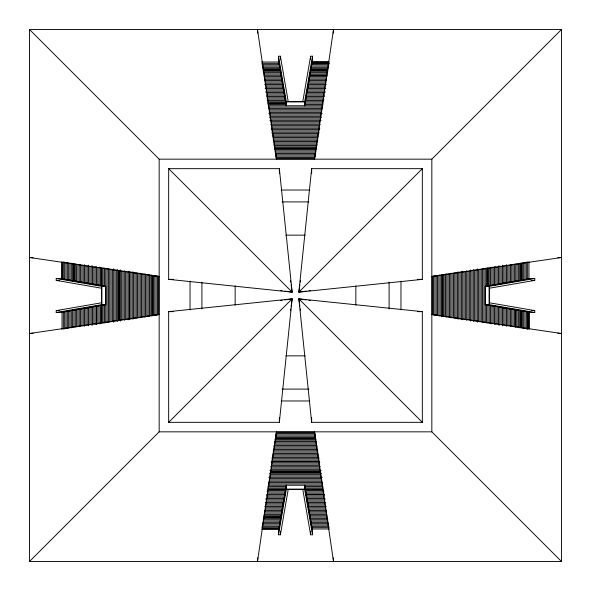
<?xml version="1.0" encoding="UTF-8"?>
<svg xmlns="http://www.w3.org/2000/svg" width="591" height="591" viewBox="0 0 591 591"><rect width="100%" height="100%" fill="white"/><g stroke="black" fill="none" stroke-linecap="round" stroke-linejoin="round"><path stroke-width="0.89" d="M89.862 307.239L91.184 307.15L69.967 310.674L69.982 328.086M152.146 315.712L152.146 275.288L150.816 275.059L150.816 315.941L159.164 314.493L29.55 333.494L33.162 333.25M438.854 275.288L438.854 315.712L440.184 315.941L440.184 275.059L431.836 276.507L561.45 257.506L557.801 257.757M502.468 283.532L499.816 283.85L521.033 280.326L521.033 263.054M75.279 309.898L76.608 309.669M514.392 281.331L515.721 281.102M288.223 489.414L280.393 534.766L278.487 534.766L278.945 526.647M280.393 534.766L280.592 531.287M310.408 59.713L310.607 56.234L312.513 56.234L312.055 64.353M305.776 99.133L305.865 97.811L323.277 97.811M307.608 88.532L307.697 87.202L325.109 87.202M307.837 87.202L307.926 85.88L325.338 85.88M326.712 77.931L309.3 77.916L308.295 84.557L309.987 73.949L327.399 73.956M264.288 513.069L281.7 513.084L282.705 506.443L281.013 517.051L263.741 517.051M283.163 503.798L283.074 505.12L265.662 505.12M283.392 502.468L283.303 503.798L265.891 503.798M285.224 491.867L285.135 493.19L267.723 493.19M68.659 279.957L64.611 279.403L64.685 261.998M84.557 264.665L84.557 282.845L91.184 283.85L88.532 283.532L88.532 265.211M96.488 284.766L91.184 283.99L91.184 265.81M101.778 323.366L101.778 305.185L105.759 304.631L105.759 286.369L99.133 285.364L99.133 267.043M105.582 304.661L101.586 304.661L101.586 286.34L105.759 286.369L103.115 286.051L103.115 267.73M137.555 272.909L137.555 318.091M141.53 273.596L140.215 273.367M257.757 557.823L257.506 561.45L276.507 431.836L275.059 440.184L315.941 440.184L315.712 438.854L275.288 438.854M273.367 450.785L273.456 449.455L317.633 449.455M274.143 445.481L273.914 446.811L317.086 446.811L316.857 445.481L274.283 445.496M274.512 444.173L274.601 442.829L316.399 442.829L316.488 444.173M316.399 442.829L316.17 441.507L274.83 441.507L274.601 442.829M323.366 101.778L305.185 101.778L304.631 105.759L304.727 104.43L323.041 104.437M305.185 101.778L305.414 100.455L323.728 100.463M306.005 97.811L306.094 96.488L324.415 96.488M306.234 96.488L306.323 95.151L324.503 95.151M323.964 93.836L306.552 93.829L306.323 95.151M325.102 92.514L306.781 92.499L306.552 93.829M305.318 101.785L307.01 91.184L325.19 91.184M324.651 89.854L307.239 89.847L307.15 91.184L308.155 84.557L326.335 84.557M326.941 76.608L309.529 76.586L309.3 77.916M327.03 75.271L309.758 75.271L309.529 76.586M261.673 529.041L278.945 529.041L279.957 522.341M309.987 73.949L310.216 72.619L327.628 72.634M327.857 71.304L310.445 71.297L310.216 72.619M327.946 69.967L310.674 69.967L310.445 71.297M310.674 69.967L310.903 68.659L328.315 68.659M311.043 68.659L311.132 67.322L328.544 67.33M262.914 521.018L280.326 521.033L281.013 517.051M328.633 66L311.361 66L311.132 67.322M329.002 64.685L311.597 64.611L311.361 66M329.098 63.281L311.826 63.281L311.597 64.611M329.231 63.355L311.959 63.355L312.055 61.959L329.327 61.959M263.83 515.714L281.242 515.729L281.7 513.084M266.349 501.146L283.761 501.153L283.85 499.816L282.845 506.443L264.665 506.443M278.487 534.766L286.369 489.126L286.369 485.241L283.99 499.816L265.81 499.816M265.898 498.486L284.219 498.501L284.766 494.512M284.995 493.19L284.906 494.512L266.585 494.512M267.272 490.537L285.586 490.545L285.682 489.215L268.41 489.215M267.959 486.563L286.273 486.57L286.369 485.241M333.243 33.177L333.494 29.55L314.493 159.164L315.941 150.816L275.059 150.816L275.288 152.146L315.712 152.146M274.512 146.827L274.83 149.493L316.17 149.493L316.488 146.827M316.857 145.519L317.086 144.189L273.914 144.189L274.143 145.519L316.717 145.504M273.367 141.544L317.544 141.544L317.633 140.215M450.785 317.633L449.47 317.404M453.445 318.091L453.445 272.909M489.222 267.634L489.222 285.815L485.241 286.369L485.241 304.631L487.885 304.949L487.885 323.27M499.816 325.19L499.816 307.01L485.241 304.631L489.126 304.631L534.766 312.513L534.766 310.607L489.414 302.777M489.215 305.318L491.867 305.636L491.867 323.957M494.512 306.234L497.171 306.552L497.164 323.964M497.171 306.552L498.501 306.781L498.486 325.102M513.069 326.712L513.084 309.3L499.816 307.15L502.468 307.468L502.468 325.789M522.341 311.043L525 311.361L525 328.633M525 311.361L526.389 311.597L526.315 329.002M77.931 264.288L77.916 281.7L84.557 282.705L68.659 280.097L68.659 262.685M77.916 281.7L75.286 281.102M145.504 274.283L144.189 273.914L144.189 317.086L145.519 316.857L145.519 274.143M146.827 274.512L149.493 274.83L149.493 316.17L146.827 316.488M444.173 316.488L441.521 316.03M445.481 316.857L445.481 274.143L446.811 273.914L446.811 317.086L445.496 316.717M513.084 309.3L515.729 309.758L515.714 327.17M527.645 329.231L527.645 311.959L529.041 312.055L506.443 308.295M517.044 310.127L519.703 310.445L519.696 327.857M519.703 310.445L521.033 310.674L521.033 327.946M521.018 328.086L521.033 310.674M279.351 422.336L292.139 298.861L168.664 311.649L168.664 422.336L279.351 422.336L279.351 417.719M306.153 291.112L298.861 292.139L311.649 168.664L422.336 168.664L422.336 279.351L298.861 292.139L299.888 284.847M152.123 315.572L152.146 275.288M438.854 315.712L431.836 314.493L561.45 333.494L557.838 333.25M290.462 310.703L290.72 308.886M291.112 306.153L292.139 298.861L284.847 299.888M300.28 282.114L300.538 280.297M302.777 101.586L310.607 56.234M312.513 56.234L304.631 101.874L286.369 101.874L278.487 56.234L280.393 56.234L288.223 101.586M310.127 73.956L312.055 61.959M278.945 529.041L280.873 517.044L263.601 517.044M64.611 279.403L61.959 278.945L62.033 262.448M526.389 311.597L527.719 311.826L527.719 329.098M29.55 561.45L159.164 431.836L159.164 159.164L29.55 29.55L561.45 29.55L561.45 561.45L29.55 561.45L29.55 29.55M168.664 422.336L292.139 298.861M298.861 292.139L422.336 168.664M159.164 159.164L431.836 159.164L561.45 29.55M64.353 312.055L56.234 312.513L56.234 310.607L101.586 302.777M56.234 312.513L101.874 304.631L105.759 304.631L104.422 304.727L104.437 323.041M73.956 310.127L62.033 312.188L69.967 310.674M91.184 325.19L91.184 307.01L101.778 305.185M489.222 285.815L499.816 283.99L499.816 265.81M517.044 280.873L528.967 278.812L521.033 280.326M489.414 288.223L534.766 280.393L534.766 278.487L489.126 286.369L489.126 304.631M308.886 290.72L310.703 290.462M280.297 300.538L282.114 300.28M283.761 89.862L283.85 91.184L279.868 67.322L262.456 67.33M275.288 152.146L276.507 159.164L257.506 29.55L257.757 33.177M275.428 438.877L315.712 438.854M307.468 502.468L307.15 499.816L310.903 522.363L328.315 522.341M310.903 522.363L311.132 523.678L328.544 523.67M279.868 67.322L278.812 62.033L281.013 73.964L263.601 73.956M286.369 101.874L286.369 105.759L284.677 95.158L266.497 95.158M286.369 105.752L286.044 103.1L267.73 103.115M323.366 489.222L305.185 489.222L304.631 485.241L304.956 487.9L323.27 487.885M305.185 489.222L322.59 489.215M325.19 499.816L307.01 499.816L305.318 489.215L305.643 491.875L323.957 491.867M305.643 491.875L306.094 494.527L324.415 494.512M311.132 523.678L311.361 525.007L328.633 525.007M311.361 525.007L311.59 526.33L329.002 526.315M311.59 526.33L311.819 527.652L329.231 527.645M311.819 527.652L312.048 528.982L329.32 528.982M312.048 528.982L310.127 517.044M282.934 85.887L283.392 88.532M265.81 91.184L283.99 91.184L284.537 95.158M272.909 137.555L318.091 137.555M273.596 141.53L273.367 140.215M450.785 273.367L449.47 273.596M442.829 316.399L442.829 274.601L444.173 274.512M441.507 316.17L441.507 274.83L442.829 274.601M103.115 323.27L103.1 304.956L104.422 304.727M100.463 323.728L100.448 305.414L101.785 305.318L101.785 322.59M99.133 323.957L99.125 305.643L100.448 305.414M99.125 305.643L95.158 306.323L95.158 324.503M93.836 323.964L93.829 306.552L95.158 306.463M88.532 307.468L89.862 307.379M87.209 325.109L87.202 307.697L88.532 307.608M85.887 325.338L85.872 307.926L87.202 307.697M84.557 308.295L83.235 308.384L83.235 325.796M83.235 308.524L80.575 308.842L80.575 326.254M80.575 308.982L79.253 309.071L79.253 326.483M79.253 309.211L77.931 309.3L77.931 326.712M77.931 309.44L76.608 309.529L76.608 326.941M513.069 281.56L514.392 281.471L514.392 264.059M511.747 281.789L513.069 281.7L513.069 264.288M510.425 282.018L511.747 281.929L511.747 264.517M507.765 282.476L510.425 282.158L510.425 264.746M506.443 282.705L507.765 282.616L507.765 265.204M505.113 265.662L505.128 283.074L502.468 283.392M495.842 284.537L497.171 284.448L497.164 267.036M491.867 267.043L491.875 285.357L489.215 285.682M487.9 267.863L487.9 286.044L485.248 286.369L489.414 286.34L489.414 304.661L485.418 304.661M140.215 317.633L141.53 317.404M317.404 449.47L317.633 450.785M318.091 453.445L272.909 453.445M306.463 495.842L306.921 498.486M307.608 502.468L307.926 505.128L325.338 505.113M526.647 278.945L534.766 278.487M531.287 280.592L534.766 280.393M56.234 310.607L59.713 310.408M261.68 62.018L278.952 62.018M312.188 62.033L328.552 62.033M261.769 63.355L279.181 63.348M261.998 64.685L279.41 64.67M262.367 65.993L279.639 66.007M262.685 68.659L280.097 68.637M263.054 69.967L280.326 69.967M262.914 69.982L280.186 69.982M310.814 69.982L328.086 69.982M263.143 71.304L280.555 71.312M263.372 72.634L280.784 72.634M263.83 75.279L281.242 75.279L281.331 76.608M327.17 75.286L309.758 75.271M264.059 76.608L281.471 76.608L281.56 77.931M264.288 77.931L281.7 77.931L281.789 79.253M264.517 79.253L281.929 79.253L282.018 80.575M308.982 79.26L326.483 79.26M264.746 80.575L282.158 80.575L282.476 83.235M308.842 80.59L326.254 80.583M264.975 81.905L282.476 81.898M308.613 81.913L326.025 81.905M265.204 83.235L282.616 83.235L282.705 84.557M308.384 83.235L325.796 83.228M264.665 84.55L282.845 84.55M265.662 85.887L283.074 85.872M265.891 87.209L283.303 87.202M265.211 88.532L283.621 88.532M325.789 88.532L307.468 88.532L307.239 89.847M266.349 89.862L283.85 89.862M265.898 92.514L284.308 92.499M267.036 93.836L284.448 93.829M266.585 96.488L284.995 96.473M266.955 97.803L285.224 97.803M267.043 99.133L285.357 99.125M323.957 99.133L305.636 99.133L305.414 100.455M267.272 100.463L285.586 100.448M267.634 101.778L285.815 101.778M267.863 103.1L286.044 103.1M323.27 103.115L304.949 103.115L304.727 104.43M267.959 104.437L286.273 104.422M268.188 105.759L322.812 105.759M268.425 107.089L322.575 107.089M268.646 108.412L322.354 108.412M268.883 109.734L322.117 109.734M269.104 111.064L321.896 111.064M269.341 112.386L321.659 112.386M268.787 113.694L322.213 113.694M269.799 115.038L321.201 115.038M270.021 116.361L320.979 116.361M269.341 117.69L321.659 117.69M270.479 119.013L320.521 119.013M269.932 120.335L321.068 120.335M270.937 121.665L320.063 121.665M271.173 122.987L319.827 122.987M270.619 124.309L320.381 124.309M271.631 125.632L319.369 125.632M271.853 126.962L319.147 126.962M271.173 128.291L319.827 128.291M271.402 129.614L319.598 129.614M271.764 130.929L319.236 130.929M271.86 132.266L319.14 132.266M272.089 133.588L318.911 133.588M272.311 134.918L318.689 134.918M272.54 136.233L318.46 136.233M272.998 138.892L318.002 138.892M273.227 140.215L317.773 140.215M273.685 142.867L317.315 142.867M274.372 146.841L316.628 146.841M274.741 148.156L316.259 148.156M274.601 148.171L316.399 148.171M275.517 153.468L315.483 153.468M275.746 154.79L315.254 154.79M315.025 156.12L276.115 156.12M168.664 168.664L279.351 168.664L292.139 292.139L168.664 279.351L168.664 168.664L292.139 292.139L284.847 291.112M281.198 190.029L309.802 190.029M282.136 201.908L308.871 201.908M285.822 235.152L305.178 235.152M168.664 279.351L173.281 279.351M417.719 279.351L422.336 279.351M168.664 311.649L173.281 311.649M417.719 311.649L422.336 311.649L422.336 422.336L311.649 422.336L298.861 298.861L422.336 311.649M285.822 355.848L305.178 355.848M282.136 389.1L308.871 389.1M281.198 400.971L309.802 400.971M159.164 431.836L431.836 431.836L561.45 561.45M275.975 434.88L315.025 434.88L315.572 438.877M275.746 436.21L315.254 436.21M275.517 437.532L315.483 437.532M274.372 444.159L316.628 444.159M273.685 448.133L317.315 448.133M273.227 450.785L317.773 450.785M272.998 452.108L318.002 452.108M272.54 454.767L318.46 454.767M272.311 456.082L318.689 456.082M272.089 457.412L318.911 457.412M271.86 458.734L319.14 458.734M271.764 460.071L319.236 460.071M271.402 461.386L319.598 461.386M271.535 461.394L319.465 461.394M271.173 462.709L319.827 462.709M271.853 464.038L319.147 464.038M271.631 465.368L319.369 465.368M270.619 466.691L320.381 466.691M271.173 468.013L319.827 468.013M270.937 469.335L320.063 469.335M269.932 470.665L321.068 470.665M270.626 471.98L320.374 471.98M270.479 471.987L320.521 471.987M269.341 473.31L321.659 473.31M270.021 474.639L320.979 474.639M269.799 475.962L321.201 475.962M268.787 477.306L322.213 477.306M269.341 478.614L321.659 478.614M269.104 479.936L321.896 479.936M268.883 481.266L322.117 481.266M268.646 482.588L322.354 482.588M268.425 483.911L322.575 483.911M268.188 485.241L322.812 485.241M304.727 486.578L323.041 486.563M267.73 487.885L286.051 487.885L286.273 486.57M286.369 489.126L304.631 489.126L312.513 534.766L310.607 534.766L302.777 489.414M267.634 489.222L285.815 489.222M305.414 490.552L323.728 490.537M267.043 491.867L285.364 491.867L285.586 490.545M305.776 493.197L324.045 493.197M306.005 494.527L324.274 494.527M266.497 495.849L284.677 495.849M324.503 495.842L306.323 495.842L306.234 494.512M267.036 497.164L284.448 497.171M306.552 497.171L323.964 497.164M306.692 498.501L325.102 498.486M307.15 501.138L324.651 501.138M265.211 502.468L283.532 502.468L283.761 501.153M307.379 502.468L325.789 502.468M307.697 503.798L325.109 503.791M308.155 506.45L326.335 506.45M265.204 507.772L282.616 507.765M325.796 507.765L308.384 507.765L308.295 506.443M264.975 509.095L282.387 509.087M308.524 509.102L326.025 509.095M264.746 510.417L282.158 510.41M326.254 510.425L308.842 510.425L308.524 507.765M264.517 511.74L282.018 511.74M326.483 511.747L309.071 511.747L308.982 510.425M326.712 513.069L309.3 513.069L309.211 511.747M264.059 514.392L281.471 514.414M326.941 514.392L309.529 514.392L309.44 513.069M309.669 514.392L309.758 515.721L327.17 515.721M309.987 517.036L327.399 517.044M263.372 518.366L280.784 518.381M310.216 518.366L327.628 518.366M263.143 519.696L280.555 519.703M310.445 519.688L327.857 519.696M310.674 521.033L328.086 521.018M262.685 522.341L280.097 522.341L280.326 521.033M262.456 523.67L279.868 523.678M262.367 525L279.639 525M261.998 526.315L279.403 526.389M261.769 527.645L279.174 527.719M262.448 528.967L278.812 528.967M315.025 434.88L314.493 431.836L333.494 561.45L333.243 557.823M101.586 288.223L56.234 280.393L56.234 278.487L64.353 278.945M56.234 280.393L59.713 280.592M531.287 310.408L534.766 310.607M526.647 312.055L534.766 312.513M33.162 257.75L29.55 257.506L159.164 276.507L152.123 275.428M491.867 305.776L493.19 305.865L493.19 323.277M493.19 306.005L494.512 306.094L494.512 324.415M502.468 307.608L503.798 307.697L503.798 325.109M503.798 307.837L505.12 307.926L505.12 325.338M521.018 310.814L522.341 310.903L522.341 328.315M87.202 283.163L85.88 283.074L85.88 265.662M88.532 283.392L87.202 283.303L87.202 265.891M97.811 284.995L96.488 284.906L96.488 266.585M99.133 285.224L97.811 285.135L97.811 267.723M280.297 290.462L282.114 290.72M299.888 306.153L298.861 298.861L306.153 299.888M308.886 300.28L310.703 300.538M62.033 278.812L73.956 280.873L73.956 263.601M92.514 284.079L101.785 285.682L101.785 268.41M56.234 278.487L101.874 286.369L101.874 304.631M298.861 298.861L422.336 422.336M284.079 92.514L285.682 101.785M300.28 308.886L300.538 310.703M290.462 280.297L290.72 282.114M291.112 284.847L292.139 292.139M491.875 285.357L495.842 284.677L495.842 266.497M487.9 286.044L487.885 267.73M498.486 284.079L497.171 284.448M283.532 88.532L283.621 89.862M93.829 306.552L92.514 306.921M312.055 526.647L312.513 534.766M310.408 531.287L310.607 534.766M280.393 56.234L280.592 59.713M278.487 56.234L278.945 64.353M81.905 282.247L81.905 264.975M529.041 312.055L529.041 329.327M528.982 261.68L528.982 278.952M528.967 312.188L528.967 328.552M527.645 261.769L527.652 279.181M526.315 261.998L526.33 279.41M525.007 262.367L524.993 279.639M523.67 262.456L523.678 279.868M523.678 311.132L523.67 328.544M522.341 262.685L522.363 280.097M521.018 262.914L521.018 280.186M519.696 263.143L519.688 280.555M518.366 263.372L518.366 280.784M518.381 310.216L518.366 327.628M517.044 263.601L517.036 281.013M517.051 309.987L517.044 327.399M515.729 309.758L515.729 327.03M515.721 263.83L515.721 281.242M514.414 309.529L514.392 326.941M511.74 308.982L511.74 326.483M510.41 308.842L510.417 326.254M509.095 264.975L509.102 282.476M509.087 308.613L509.095 326.025M507.765 308.384L507.772 325.796M506.45 264.665L506.45 282.845M506.443 308.155L506.443 326.335M503.791 265.891L503.798 283.303M502.468 265.211L502.468 283.621M501.138 266.349L501.138 283.85M501.153 307.239L501.146 324.651M498.486 265.898L498.501 284.308M495.849 306.323L495.849 324.503M494.512 266.585L494.527 284.995M493.197 266.955L493.197 285.224M490.537 267.272L490.552 285.586M490.545 305.414L490.537 323.728M489.222 305.185L489.222 323.366M486.563 267.959L486.578 286.273M486.57 304.727L486.563 323.041M485.241 268.188L485.241 322.812M483.911 268.425L483.911 322.575M482.588 268.646L482.588 322.354M481.266 268.883L481.266 322.117M479.936 269.104L479.936 321.896M478.614 269.341L478.614 321.659M477.306 268.787L477.306 322.213M475.962 269.799L475.962 321.201M474.639 270.021L474.639 320.979M473.31 269.341L473.31 321.659M471.987 270.479L471.987 320.521M470.665 269.932L470.665 321.068M469.335 270.937L469.335 320.063M468.013 271.173L468.013 319.827M466.691 270.619L466.691 320.381M465.368 271.631L465.368 319.369M464.038 271.853L464.038 319.147M462.709 271.173L462.709 319.827M461.386 271.402L461.386 319.598M460.071 271.764L460.071 319.236M458.734 271.86L458.734 319.14M457.412 272.089L457.412 318.911M456.082 272.311L456.082 318.689M454.767 272.54L454.767 318.46M452.108 272.998L452.108 318.002M450.785 273.227L450.785 317.773M449.455 273.367L449.455 317.544M448.133 273.685L448.133 317.315M444.159 274.372L444.159 316.628M442.844 274.741L442.844 316.259M437.532 275.517L437.532 315.483M436.21 275.746L436.21 315.254M434.88 275.975L434.88 315.025M431.836 159.164L431.836 431.836M400.971 281.198L400.971 309.802M389.1 282.136L389.1 308.871M355.848 285.822L355.848 305.178M311.649 168.664L311.649 173.281M311.649 417.719L311.649 422.336M304.631 105.759L304.661 101.586L286.34 101.586L286.34 105.582M304.631 485.241L304.661 489.414L286.34 489.414L286.34 485.418M279.351 168.664L279.351 173.156M235.152 285.822L235.152 305.178M201.908 282.136L201.908 308.871M190.029 281.198L190.029 309.802M156.12 275.975L156.12 315.025M154.79 275.746L154.79 315.254M153.468 275.517L153.468 315.483M148.171 274.601L148.171 316.399M146.841 274.372L146.841 316.628M142.867 273.685L142.867 317.315M141.544 273.456L141.544 317.633M140.215 273.227L140.215 317.773M138.892 272.998L138.892 318.002M136.233 272.54L136.233 318.46M134.918 272.311L134.918 318.689M133.588 272.089L133.588 318.911M132.266 271.86L132.266 319.14M130.929 271.764L130.929 319.236M129.614 271.402L129.614 319.598M129.606 271.535L129.606 319.465M128.291 271.173L128.291 319.827M126.962 271.853L126.962 319.147M125.632 271.631L125.632 319.369M124.309 270.619L124.309 320.381M122.987 271.173L122.987 319.827M121.665 270.937L121.665 320.063M120.335 269.932L120.335 321.068M119.02 270.626L119.02 320.374M119.013 270.479L119.013 320.521M117.69 269.341L117.69 321.659M116.361 270.021L116.361 320.979M115.038 269.799L115.038 321.201M113.694 268.787L113.694 322.213M112.386 269.341L112.386 321.659M111.064 269.104L111.064 321.896M109.734 268.883L109.734 322.117M108.412 268.646L108.412 322.354M107.089 268.425L107.089 322.575M105.759 268.188L105.759 322.812M104.437 267.959L104.43 286.273M101.778 267.634L101.778 285.815M100.463 267.272L100.455 285.586M97.803 305.776L97.803 324.045M96.488 306.234L96.488 324.415M96.473 306.005L96.473 324.274M95.151 266.497L95.151 284.677M93.836 267.036L93.829 284.448M92.514 265.898L92.499 284.219M92.499 306.692L92.514 325.102M89.854 266.349L89.847 283.761M89.862 307.15L89.862 324.651M88.532 307.379L88.532 325.789M84.55 308.155L84.55 326.335M83.228 265.204L83.235 282.616M81.898 308.524L81.905 326.025M80.583 264.746L80.59 282.158M79.26 264.517L79.26 282.018M76.608 264.059L76.586 281.471M75.286 263.83L75.271 281.242M75.279 309.758L75.279 327.17M73.964 309.987L73.956 327.399M73.949 263.741L73.949 281.013M72.634 263.372L72.619 280.784M72.634 310.216L72.634 327.628M71.304 263.143L71.297 280.555M71.312 310.445L71.304 327.857M69.982 262.914L69.967 280.326M68.637 310.903L68.659 328.315M67.33 262.456L67.322 279.868M67.322 311.132L67.33 328.544M66 262.367L66 279.639M66.007 311.361L65.993 328.633M64.67 311.59L64.685 329.002M63.355 261.769L63.281 279.174M63.348 311.819L63.355 329.231M62.018 312.048L62.018 329.32M61.959 261.673L61.959 278.945M157.442 314.656L157.435 276.204L158.772 276.433L158.772 314.567L157.442 314.656M433.565 276.204L432.228 276.433L432.228 314.567L433.565 314.796L433.565 276.204M276.433 432.228L276.204 433.565L314.796 433.565L314.567 432.228L276.433 432.228M314.656 157.442L314.567 158.772L276.433 158.772L276.204 157.435L314.656 157.442"/></g></svg>
